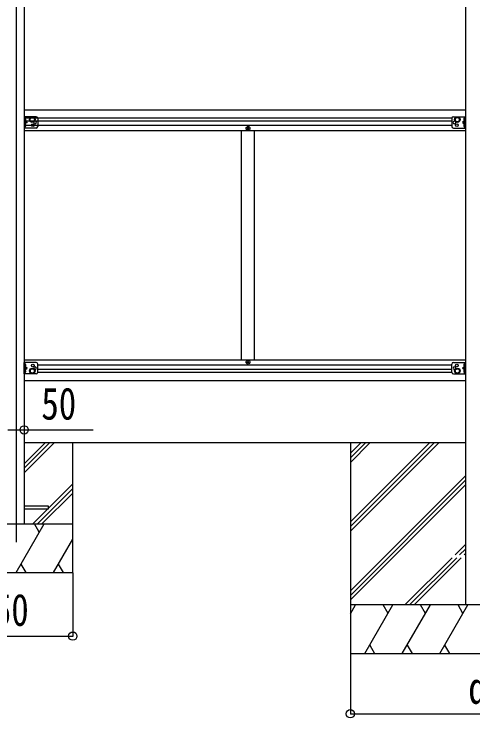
# Model space of a CAD drawing. Units: millimetres, scale not verified. Extents: x -12615 to 12615, y -8910 to 8910.
# Drawn here: x -2423 to -1007, y -5428 to -3257 of the extents above; entities that cross this region are included whole.
import ezdxf
from ezdxf.enums import TextEntityAlignment as Align

# ---------------------------------------------------------------- set-up
doc = ezdxf.new("R2010")
doc.units = ezdxf.units.MM
doc.header["$LTSCALE"] = 40
for name, color, linetype in [('0-3_YKK_12', 2, 'Continuous'), ('0-4_YKK_13', 4, 'Continuous'), ('0-5_YKK_A1', 4, 'Continuous'), ('0-6_YKK_D', 6, 'Continuous')]:
    doc.layers.add(name, color=color, linetype=linetype)
doc.styles.add('ＭＳ ゴシック', font='')
doc.styles.get('ＭＳ ゴシック').set_extended_font_data('MS Gothic')

msp = doc.modelspace()

# ---------------------------------------------------------------- linework, layer by layer
at = {"layer": '0-3_YKK_12'}
msp.add_line((-2417.1, -2459.08), (-2417.1, -4885.94), dxfattribs=at)
at = {"layer": '0-4_YKK_13'}
for p, q in [((-2392.1, -3573.57), (-2392.1, -3608.57)), ((-2355.1, -3573.57), (-2392.1, -3573.57)), ((-2389.6, -3573.57), (-2389.6, -3608.57)), ((-2389.1, -3578.07), (-2389.6, -3578.16)), ((-2389.1, -3578.07), (-2388.3, -3578.21)), ((-2350.1, -3578.57), (-2350.1, -3603.57)), ((-1072.3, -3578.57), (-1072.3, -3603.57)), ((-1067.3, -3573.57), (-1030.3, -3573.57)), ((-1033.3, -3578.07), (-1034.1, -3578.21)), ((-1033.3, -3578.07), (-1032.8, -3578.16)), ((-1032.8, -3573.57), (-1032.8, -3608.57)), ((-1030.3, -3573.57), (-1030.3, -3608.57)), ((-2389.6, -3591.07), (-2382.6, -3591.07)), ((-2389.1, -3596.07), (-2389.6, -3596.16)), ((-2389.1, -3586.07), (-2388.3, -3585.93)), ((-2389.1, -3596.07), (-2388.3, -3596.21)), ((-1032.8, -3591.07), (-1039.8, -3591.07)), ((-1033.3, -3586.07), (-1034.1, -3585.93)), ((-1033.3, -3596.07), (-1034.1, -3596.21)), ((-1033.3, -3596.07), (-1032.8, -3596.16)), ((-2355.1, -3608.57), (-2392.1, -3608.57)), ((-2389.1, -3604.07), (-2388.3, -3603.93)), ((-1699.6, -3610.07), (-1698.6, -3610.07)), ((-1067.3, -3608.57), (-1030.3, -3608.57)), ((-1033.3, -3604.07), (-1034.1, -3603.93)), ((-2392.1, -4366.57), (-2392.1, -4331.57)), ((-2355.1, -4331.57), (-2392.1, -4331.57)), ((-2389.6, -4366.57), (-2389.6, -4331.57)), ((-2389.1, -4336.07), (-2388.3, -4336.21)), ((-2350.1, -4361.57), (-2350.1, -4336.57)), ((-1699.6, -4330.07), (-1698.6, -4330.07)), ((-1072.3, -4361.57), (-1072.3, -4336.57)), ((-1067.3, -4331.57), (-1030.3, -4331.57)), ((-1033.3, -4336.07), (-1034.1, -4336.21)), ((-1032.8, -4366.57), (-1032.8, -4331.57)), ((-1030.3, -4366.57), (-1030.3, -4331.57)), ((-2389.1, -4344.07), (-2389.6, -4343.98)), ((-2389.6, -4349.07), (-2382.6, -4349.07)), ((-2389.1, -4362.07), (-2389.6, -4361.98)), ((-2389.1, -4344.07), (-2388.3, -4343.93)), ((-2389.1, -4354.07), (-2388.3, -4354.21)), ((-2389.1, -4362.07), (-2388.3, -4361.93)), ((-1032.8, -4349.07), (-1039.8, -4349.07)), ((-1033.3, -4344.07), (-1034.1, -4343.93)), ((-1033.3, -4354.07), (-1034.1, -4354.21)), ((-1033.3, -4362.07), (-1034.1, -4361.93)), ((-1033.3, -4344.07), (-1032.8, -4343.98)), ((-1033.3, -4362.07), (-1032.8, -4361.98)), ((-2355.1, -4366.57), (-2392.1, -4366.57)), ((-1067.3, -4366.57), (-1030.3, -4366.57)), ((-2392.1, -4783.07), (-2317.1, -4783.07))]:
    msp.add_line(p, q, dxfattribs=at)
for points in [[(-2389.98, -3582.07), (-2389.35, -3580.88), (-2387.12, -3579.77)], [(-2389.1, -3578.07), (-2389.1, -3586.07), (-2389.6, -3585.98), (-2389.6, -3578.16)], [(-1032.42, -3582.07), (-1033.05, -3580.88), (-1035.28, -3579.77)], [(-1033.3, -3578.07), (-1033.3, -3586.07), (-1032.8, -3585.98), (-1032.8, -3578.16)], [(-2389.98, -3582.07), (-2389.35, -3583.26), (-2387.12, -3584.37)], [(-2389.98, -3600.07), (-2389.35, -3598.88), (-2387.12, -3597.77)], [(-2389.98, -3600.07), (-2389.35, -3601.26), (-2387.12, -3602.37)], [(-2389.6, -3586.07), (-2382.6, -3591.07), (-2389.6, -3596.07)], [(-2389.1, -3596.07), (-2389.1, -3604.07), (-2389.6, -3603.98), (-2389.6, -3596.16)], [(-1032.8, -3586.07), (-1039.8, -3591.07), (-1032.8, -3596.07)], [(-1032.42, -3582.07), (-1033.05, -3583.26), (-1035.28, -3584.37)], [(-1032.42, -3600.07), (-1033.05, -3598.88), (-1035.28, -3597.77)], [(-1032.42, -3600.07), (-1033.05, -3601.26), (-1035.28, -3602.37)], [(-1033.3, -3596.07), (-1033.3, -3604.07), (-1032.8, -3603.98), (-1032.8, -3596.16)], [(-1702.6, -3609.07), (-1703.6, -3609.07), (-1703.6, -3610.07), (-1702.6, -3610.07)], [(-1700.6, -3608.07), (-1700.6, -3607.07), (-1701.6, -3607.07), (-1701.6, -3608.07)], [(-1701.6, -3611.07), (-1701.6, -3612.07), (-1700.6, -3612.07), (-1700.6, -3611.07)], [(-1698.6, -3610.07), (-1698.6, -3609.07), (-1699.6, -3609.07)], [(-2389.98, -4340.07), (-2389.35, -4338.88), (-2387.12, -4337.77)], [(-2389.98, -4340.07), (-2389.35, -4341.26), (-2387.12, -4342.37)], [(-2389.1, -4344.07), (-2389.1, -4336.07), (-2389.6, -4336.16), (-2389.6, -4343.98)], [(-1702.6, -4331.07), (-1703.6, -4331.07), (-1703.6, -4330.07), (-1702.6, -4330.07)], [(-1701.6, -4329.07), (-1701.6, -4328.07), (-1700.6, -4328.07), (-1700.6, -4329.07)], [(-1700.6, -4332.07), (-1700.6, -4333.07), (-1701.6, -4333.07), (-1701.6, -4332.07)], [(-1698.6, -4330.07), (-1698.6, -4331.07), (-1699.6, -4331.07)], [(-1032.42, -4340.07), (-1033.05, -4338.88), (-1035.28, -4337.77)], [(-1032.42, -4340.07), (-1033.05, -4341.26), (-1035.28, -4342.37)], [(-1033.3, -4344.07), (-1033.3, -4336.07), (-1032.8, -4336.16), (-1032.8, -4343.98)], [(-2389.98, -4358.07), (-2389.35, -4356.88), (-2387.12, -4355.77)], [(-2389.98, -4358.07), (-2389.35, -4359.26), (-2387.12, -4360.37)], [(-2389.6, -4354.07), (-2382.6, -4349.07), (-2389.6, -4344.07)], [(-2389.1, -4362.07), (-2389.1, -4354.07), (-2389.6, -4354.16), (-2389.6, -4361.98)], [(-1032.8, -4354.07), (-1039.8, -4349.07), (-1032.8, -4344.07)], [(-1032.42, -4358.07), (-1033.05, -4356.88), (-1035.28, -4355.77)], [(-1032.42, -4358.07), (-1033.05, -4359.26), (-1035.28, -4360.37)], [(-1033.3, -4362.07), (-1033.3, -4354.07), (-1032.8, -4354.16), (-1032.8, -4361.98)], [(-2317.1, -4783.07), (-2317.1, -4775.07), (-2392.1, -4775.07)]]:
    msp.add_lwpolyline(points, dxfattribs=at)
for points in [[(-2367.1, -3590.08), (-2373.6, -3586.32), (-2373.6, -3578.82), (-2367.1, -3575.07), (-2360.6, -3578.82), (-2360.6, -3586.32)], [(-1055.3, -3590.08), (-1048.8, -3586.32), (-1048.8, -3578.82), (-1055.3, -3575.07), (-1061.8, -3578.82), (-1061.8, -3586.32)], [(-2367.1, -4350.07), (-2373.6, -4353.82), (-2373.6, -4361.32), (-2367.1, -4365.08), (-2360.6, -4361.32), (-2360.6, -4353.82)], [(-1055.3, -4350.07), (-1048.8, -4353.82), (-1048.8, -4361.32), (-1055.3, -4365.08), (-1061.8, -4361.32), (-1061.8, -4353.82)]]:
    msp.add_lwpolyline(points, close=True, dxfattribs=at)
for centre, radius in [((-2367.1, -3582.57), 8.5), ((-2367.1, -3582.57), 7.5), ((-2367.1, -3582.57), 6.5), ((-1055.3, -3582.57), 8.5), ((-1055.3, -3582.57), 7.5), ((-1055.3, -3582.57), 6.5), ((-2365.6, -3599.57), 4.25), ((-1056.8, -3599.57), 4.25), ((-1701.1, -3609.57), 5.9), ((-2365.6, -4340.57), 4.25), ((-1701.1, -4330.57), 5.9), ((-1056.8, -4340.57), 4.25), ((-2367.1, -4357.57), 8.5), ((-2367.1, -4357.57), 7.5), ((-2367.1, -4357.57), 6.5), ((-1055.3, -4357.57), 8.5), ((-1055.3, -4357.57), 7.5), ((-1055.3, -4357.57), 6.5)]:
    msp.add_circle(centre, radius, dxfattribs=at)
for centre, radius, start, end in [((-2388.45, -3579.1), 0.9, 32.05588, 80), ((-2393.2, -3582.07), 6.5, 327.94412, 32.05588), ((-2355.1, -3578.57), 5, 0, 90), ((-1067.3, -3578.57), 5, 90, 180), ((-1029.2, -3582.07), 6.5, 147.94412, 212.05588), ((-1033.95, -3579.1), 0.9, 100, 147.94412), ((-2388.45, -3585.04), 0.9, 280, 327.94412), ((-2388.45, -3597.1), 0.9, 32.05588, 80), ((-2393.2, -3600.07), 6.5, 327.94412, 32.05588), ((-2358.6, -3591.07), 4.25, 162.88004, 107.12346), ((-1063.8, -3591.07), 4.25, 72.87654, 17.11996), ((-1029.2, -3600.07), 6.5, 147.94412, 212.05588), ((-1033.95, -3585.04), 0.9, 212.05588, 260), ((-1033.95, -3597.1), 0.9, 100, 147.94412), ((-2388.45, -3603.04), 0.9, 280, 327.94412), ((-2355.1, -3603.57), 5, 270, 0), ((-1702.6, -3608.07), 1, 270, 0), ((-1702.6, -3611.07), 1, 0, 90), ((-1699.6, -3608.07), 1, 180, 270), ((-1699.6, -3611.07), 1, 90, 180), ((-1067.3, -3603.57), 5, 180, 270), ((-1033.95, -3603.04), 0.9, 212.05588, 260), ((-2388.45, -4337.1), 0.9, 32.05588, 80), ((-2393.2, -4340.07), 6.5, 327.94412, 32.05588), ((-2355.1, -4336.57), 5, 0, 90), ((-1702.6, -4329.07), 1, 270, 0), ((-1702.6, -4332.07), 1, 0, 90), ((-1699.6, -4329.07), 1, 180, 270), ((-1699.6, -4332.07), 1, 90, 180), ((-1067.3, -4336.57), 5, 90, 180), ((-1029.2, -4340.07), 6.5, 147.94412, 212.05588), ((-1033.95, -4337.1), 0.9, 100, 147.94412), ((-2388.45, -4343.04), 0.9, 280, 327.94412), ((-2388.45, -4355.1), 0.9, 32.05588, 80), ((-2388.45, -4361.04), 0.9, 280, 327.94412), ((-2393.2, -4358.07), 6.5, 327.94412, 32.05588), ((-2358.6, -4349.07), 4.25, 252.87654, 197.11996), ((-2355.1, -4361.57), 5, 270, 0), ((-1067.3, -4361.57), 5, 180, 270), ((-1063.8, -4349.07), 4.25, 342.88004, 287.12346), ((-1029.2, -4358.07), 6.5, 147.94412, 212.05588), ((-1033.95, -4343.04), 0.9, 212.05588, 260), ((-1033.95, -4355.1), 0.9, 100, 147.94412), ((-1033.95, -4361.04), 0.9, 212.05588, 260)]:
    msp.add_arc(centre, radius, start, end, dxfattribs=at)
at = {"layer": '0-5_YKK_A1'}
for p, q in [((-1030.3, -2450.07), (-1030.3, -5079.07)), ((-2392.1, -2466.07), (-2392.1, -4829.07)), ((-2392.1, -3552.07), (-1030.3, -3552.07)), ((-1072.28, -3578.07), (-2392.1, -3578.07)), ((-1072.3, -3587.07), (-2392.1, -3587.07)), ((-1072.3, -3600.57), (-2392.1, -3600.57)), ((-2392.1, -3616.07), (-1030.3, -3616.07)), ((-1721.1, -4324.07), (-1721.1, -3616.07)), ((-1681.1, -4324.07), (-1681.1, -3616.07)), ((-1030.3, -4324.07), (-2392.1, -4324.07)), ((-1072.3, -4339.57), (-2350.1, -4339.57)), ((-1072.28, -4362.07), (-2350.12, -4362.07)), ((-1072.3, -4353.07), (-2350.1, -4353.07)), ((-1030.3, -4388.07), (-2392.1, -4388.07)), ((-2392.1, -4671.84), (-2299.34, -4579.07)), ((-2392.1, -4657.69), (-2313.48, -4579.07)), ((-2392.1, -4643.55), (-2327.62, -4579.07)), ((-1030.3, -4579.07), (-2392.1, -4579.07)), ((-2242.1, -4979.07), (-2242.1, -4579.07)), ((-1385.3, -4579.07), (-1385.3, -5229.07)), ((-1385.3, -4823.25), (-1141.12, -4579.07)), ((-1385.3, -4837.39), (-1126.98, -4579.07)), ((-1385.3, -4851.53), (-1112.84, -4579.07)), ((-1385.3, -4639.4), (-1324.97, -4579.07)), ((-1385.3, -4625.26), (-1339.11, -4579.07)), ((-1385.3, -4611.12), (-1353.25, -4579.07)), ((-1385.3, -5035.38), (-1030.5, -4680.58)), ((-2317.1, -4780.68), (-2242.1, -4705.68)), ((-1385.3, -5049.52), (-1030.5, -4694.72)), ((-1385.3, -5063.66), (-1030.5, -4708.87)), ((-2351.35, -4829.07), (-2242.1, -4719.83)), ((-2337.2, -4829.07), (-2242.1, -4733.97)), ((-2365.49, -4829.07), (-2319.49, -4783.07)), ((-2592.1, -4829.07), (-2242.1, -4829.07)), ((-2417.1, -4979.07), (-2330.49, -4829.07)), ((-2345.49, -4855.05), (-2360.5, -4829.07)), ((-2301.63, -4979.07), (-2242.1, -4875.97)), ((-1062.36, -4924.57), (-1030.5, -4892.71)), ((-1048.22, -4924.57), (-1030.5, -4906.86)), ((-1034.07, -4924.57), (-1030.5, -4921)), ((-1216.86, -5079.07), (-1071.36, -4933.57)), ((-1202.72, -5079.07), (-1057.22, -4933.57)), ((-1188.57, -5079.07), (-1043.07, -4933.57)), ((-2402.1, -4953.09), (-2387.1, -4979.07)), ((-2286.63, -4953.09), (-2271.63, -4979.07)), ((-2592.1, -4979.07), (-2242.1, -4979.07)), ((-585.3, -5079.07), (-1385.3, -5079.07)), ((-1385.3, -5106.57), (-1369.42, -5079.07)), ((-1340.55, -5229.07), (-1253.95, -5079.07)), ((-1268.95, -5105.05), (-1283.95, -5079.07)), ((-1225.08, -5229.07), (-1138.48, -5079.07)), ((-1153.48, -5105.05), (-1168.48, -5079.07)), ((-1109.61, -5229.07), (-1023.01, -5079.07)), ((-1038.01, -5105.05), (-1053.01, -5079.07)), ((-1325.56, -5203.09), (-1310.56, -5229.07)), ((-1210.08, -5203.09), (-1195.09, -5229.07)), ((-1094.61, -5203.09), (-1079.61, -5229.07)), ((-1385.3, -5229.07), (-585.3, -5229.07))]:
    msp.add_line(p, q, dxfattribs=at)
at = {"layer": '0-6_YKK_D'}
for p, q in [((-2392.1, -4488.05), (-2392.1, -4540.37)), ((-2242.1, -4980.07), (-2242.1, -5176.34)), ((-2592.1, -5175.34), (-2242.1, -5175.34)), ((-1385.3, -5229.07), (-1385.3, -5415.78)), ((-1385.3, -5414.78), (-585.3, -5414.78))]:
    msp.add_line(p, q, dxfattribs=at)
msp.add_lwpolyline([(-2442.1, -4539.37), (-2392.1, -4539.37), (-2178.7, -4539.37)], dxfattribs=at)
for centre in [(-2392.1, -4539.37), (-2242.1, -5175.34), (-1385.3, -5414.78)]:
    msp.add_circle(centre, 12.75, dxfattribs=at)

# ---------------------------------------------------------------- texts
at = {"layer": '0-6_YKK_D', "style": 'ＭＳ ゴシック', "width": 0.8}
for s, p in [('50', (-2339.1, -4537.37)), ('350', (-2539.5, -5173.34)), ('d', (-1021.3, -5413.48))]:
    msp.add_text(s, height=98.97, dxfattribs=at).set_placement(p, align=Align.BOTTOM_LEFT)

doc.saveas('drawing.dxf')
